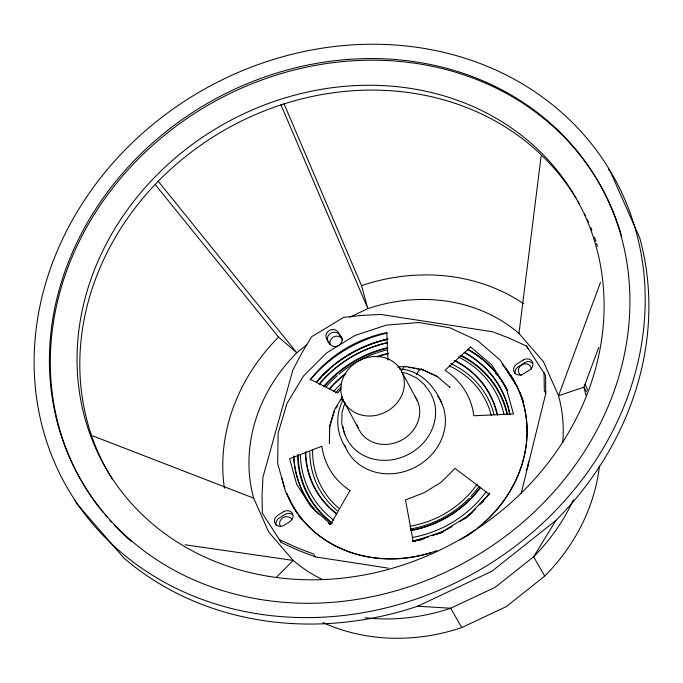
<?xml version="1.0" encoding="UTF-8"?>
<svg xmlns="http://www.w3.org/2000/svg" width="683" height="683" viewBox="0 0 683 683"><rect width="100%" height="100%" fill="white"/><g stroke="black" fill="none" stroke-linecap="round" stroke-linejoin="round"><path stroke-width="1.02" d="M329.556 435.131L329.419 443.301L329.667 425.91L334.414 409.894L342.405 396.627M329.633 430.025L329.684 426.96L334.474 410.807M562.758 442.593A161.683 142.491 -29.8 0 0 558.532 395.73L543.437 361.683L518.986 333.441L541.124 156.091M528.54 461.734L527.737 466.89L526.098 470.587M521.095 493.724L545.794 393.382L545.521 375.334L526.542 346.068L509.86 338.401L492.605 331.759L380.721 314.462L361.341 315.444L343.72 317.339L311.661 336.693L301.741 353.162L292.853 370.075L262.964 477.093L262.05 495.235L262.323 513.283L281.302 542.55L297.984 550.216L315.239 556.858L388.431 568.171M344.975 402.56L341.961 412.72L341.782 424.041L344.744 434.721M600.519 282.335L558.532 395.73L583.914 387.201L598.786 347.365M336.062 408.186L337.65 405.557M340.817 400.315L341.876 398.565M343.301 399.598C334.858 414.461 336.326 433.645 345.769 447.732M608.305 169.239L610.371 171.629L639.706 237.821A314.334 277.025 -29.8 0 1 555.902 520.429L533.628 556.765L495.201 587.286L450.695 608.237A188.602 166.217 -29.8 0 1 365.055 617.765M276.658 577.041L293.195 560.41A161.683 142.491 -29.8 0 0 321.488 579.082M306.641 344.924L296.764 352.769A161.683 142.491 -29.8 0 0 253.658 498.129L268.752 532.177L293.195 560.41L185.059 544.769M555.902 520.429L491.854 571.295L417.68 606.222A314.334 277.025 -29.8 0 1 123.854 558.002L76.325 503.106L75.028 500.187M599.443 465.968A188.602 166.217 -29.8 0 1 544.701 576.102L506.274 606.624L461.768 627.575A188.602 166.217 -29.8 0 1 322.965 622.563M349.739 317.177L367.855 308.639A161.683 142.491 -29.8 0 1 518.986 333.441M397.754 366.993L404.857 366.421M417.68 606.222L450.695 608.237L461.768 627.575M405.207 366.464L421.923 369.307L436.838 376.205L449.977 387.389L449.516 386.988M408.844 367.514L410.825 367.847M412.805 368.188L414.794 368.521M416.775 368.863L418.756 369.204M420.745 369.537L422.726 369.879L437.769 376.828M399.615 369.059C419.695 369.93 434.439 385.656 441.773 403.209M401.51 372.38L406.376 373.208L416.792 378.023L425.244 385.332M92.777 435.882L253.658 498.129M155.528 184.905L278.553 337.095L296.764 352.769L158.089 181.106M342.712 339.63L339.451 334.696A6.668 5.908 -28.4 0 0 330.563 333.321A6.668 5.908 -28.4 0 0 328.19 341.824L329.812 344.292M515.972 384.99L500.221 360.154L477.69 340.655L449.909 327.814L418.79 322.513L386.441 325.108L355.066 335.43L326.807 352.769L303.585 375.94L286.988 403.371L278.143 433.193L277.657 463.373L285.562 491.845L287.893 496.165M586.543 391.803L583.914 387.201A188.602 166.217 -29.8 0 1 585.903 395.269M544.701 576.102L533.628 556.765A188.602 166.217 -29.8 0 0 573.43 499.708M526.542 346.068L528.01 348.791M545.794 393.382L544.325 390.667L544.052 372.619M402.15 372.551A32.588 28.882 -28.4 0 1 367.975 415.99A32.588 28.882 -28.4 0 1 347.664 370.229A32.588 28.882 -28.4 0 1 402.15 372.551L417.501 400.972M343.045 399.965L358.396 428.386M315.239 556.858L313.77 554.144L296.516 547.493L279.834 539.826L281.302 542.55M585.109 384.256L587.687 390.07M284.008 103.714L361.486 285.614L367.855 308.639L280.944 104.781M387.978 360.035L386.766 332.595A116.938 103.637 -28.4 0 0 310.475 379.398L337.692 393.049A77.256 68.462 -28.4 0 1 341.039 389.062M224.4 488.234A188.602 166.217 -29.8 0 1 278.553 337.095M361.486 285.614A188.602 166.217 -29.8 0 1 523.579 303.687M330.043 344.42A6.668 5.874 -29.8 0 1 334.627 336.548A6.668 5.874 -29.8 0 1 342.567 340.014M531.306 369.23A6.668 5.874 -29.8 0 0 531.084 367.693L530.443 366.293A6.668 5.874 -29.8 0 0 520.241 366.079A6.668 5.874 -29.8 0 0 521.581 375.454M280.465 526.311A6.668 5.874 -29.8 0 1 282.839 517.808A6.668 5.874 -29.8 0 1 291.692 519.123M584.554 213.77A271.117 238.93 -29.8 0 1 585.485 215.683M587.303 219.542A271.117 238.93 -29.8 0 1 588.618 222.462M590.71 227.379A271.117 238.93 -29.8 0 1 591.905 230.35M594.509 237.343A271.117 238.93 -29.8 0 1 595.883 241.372M596.541 243.387A271.117 238.93 -29.8 0 1 597.488 246.426M112.473 479.423A271.117 238.93 -29.8 0 1 215.76 135.285A271.117 238.93 -29.8 0 1 573.652 194.416M574.77 196.192A271.117 238.93 -29.8 0 1 575.871 197.985M578.023 201.613A271.117 238.93 -29.8 0 1 579.594 204.371M131.264 541.44A298.616 263.177 -29.8 0 1 114.317 525.184M111.397 522.051A298.616 263.177 -29.8 0 1 109.963 520.455M107.137 517.236A298.616 263.177 -29.8 0 1 105.062 514.794M103.013 512.318A298.616 263.177 -29.8 0 1 101.007 509.825M99.692 508.143A298.616 263.177 -29.8 0 1 222.001 97.498A298.616 263.177 -29.8 0 1 621.837 236.95M425.057 386.006A47.648 42.226 -28.4 0 1 411.26 452.812A47.648 42.226 -28.4 0 1 344.804 434.081M344.181 432.151A47.648 42.226 -28.4 0 1 342.943 426.201M402.535 370.186A11.893 3.074 -87.6 0 1 405.864 367.002M416.297 374.779A11.893 4.149 -72.9 0 1 422.726 369.879M439.937 399.564A52.941 46.914 -28.4 0 1 413.343 468.137A52.941 46.914 -28.4 0 1 344.633 444.889M437.735 396.089A52.941 46.914 -28.4 0 1 438.879 397.796M415.196 396.849A32.588 28.882 -28.4 0 1 400.153 440.868A32.588 28.882 -28.4 0 1 357.115 424.817M510.201 374.54A127.055 112.601 -28.4 0 1 477.058 528.386M475.436 529.641A127.055 112.601 -28.4 0 1 459.855 539.997M436.932 550.592A127.055 112.601 -28.4 0 1 286.664 493.28M502.551 364.466A127.055 112.601 -28.4 0 1 509.006 372.79M515.238 373.874A6.668 5.908 -28.4 0 1 518.269 366.771L524.638 362.733A6.668 5.908 -28.4 0 1 532.492 362.955M449.226 365.892A92.794 82.242 -28.4 0 1 491.299 415.503M477.28 484.093A92.794 82.242 -28.4 0 1 410.065 526.175M339.127 508.468A92.794 82.242 -28.4 0 1 312.601 449.363M335.652 392.904A92.794 82.242 -28.4 0 1 341.167 387.124M450.771 363.646A95.714 84.82 -28.4 0 1 494.159 414.82M479.107 486.39A95.714 84.82 -28.4 0 1 470.672 496.678M469.247 498.163A95.714 84.82 -28.4 0 1 410.372 528.966M337.214 510.696A95.714 84.82 -28.4 0 1 309.826 451.813M333.628 391.513A95.714 84.82 -28.4 0 1 341.585 383.419M519.994 392.546A127.055 112.601 -28.4 0 1 523.733 402.415M301.647 519.575A127.055 112.601 -28.4 0 1 298.539 515.315M297.361 513.573A127.055 112.601 -28.4 0 1 288.491 496.857M310.091 379.97A127.055 112.601 -28.4 0 1 387.389 332.988M507.665 371.757A127.055 112.601 -28.4 0 1 515.255 383.146M516.288 384.99A127.055 112.601 -28.4 0 1 517.279 386.851M316.562 382.309A116.716 103.44 -28.4 0 1 321.232 377.067M322.624 375.616A116.716 103.44 -28.4 0 1 333.031 366.045M336.198 363.518A116.716 103.44 -28.4 0 1 339.46 361.085M341.116 359.907A116.716 103.44 -28.4 0 1 346.196 356.526M347.92 355.45A116.716 103.44 -28.4 0 1 352.317 352.88M354.101 351.899A116.716 103.44 -28.4 0 1 358.635 349.568M359.548 349.124A116.716 103.44 -28.4 0 1 387.27 339.451M467.266 349.252A116.716 103.44 -28.4 0 1 499.375 377.144M504.489 384.999A116.716 103.44 -28.4 0 1 506.982 389.583M495.627 373.328A116.716 103.44 -28.4 0 1 496.985 374.916M504.344 385.041A116.716 103.44 -28.4 0 1 506.991 389.532M502.167 364.141A127.055 112.601 -28.4 0 1 484.204 522.666M472.115 532.381A127.055 112.601 -28.4 0 1 466.976 535.907M431.417 552.684A127.055 112.601 -28.4 0 1 286.621 493.16M284.777 488.208A127.055 112.601 -28.4 0 1 281.874 478.04M292.648 514.743A6.668 5.908 -28.4 0 0 284.794 514.521L279.159 518.09A6.668 5.908 -28.4 0 0 276.137 525.193M454.229 360.615A99.044 87.774 -28.4 0 1 497.002 414.376M480.32 487.252A99.044 87.774 -28.4 0 1 410.859 530.273M336.582 513.539A99.044 87.774 -28.4 0 1 305.762 451.676M329.684 389.003A99.044 87.774 -28.4 0 1 345.837 373.789M377.298 356.893A99.044 87.774 -28.4 0 1 388.729 353.64M455.288 360.701A99.436 88.124 -28.4 0 1 497.565 415.247M480.601 487.372A99.436 88.124 -28.4 0 1 411.183 530.503M336.856 514.197A99.436 88.124 -28.4 0 1 305.369 452.556M329.368 388.747A99.436 88.124 -28.4 0 1 345.589 373.473M377.17 356.509A99.436 88.124 -28.4 0 1 388.653 353.239M458.37 356.944A105.404 93.409 -28.4 0 1 504.02 414.692M486.04 491.837A105.404 93.409 -28.4 0 1 412.566 537.427M333.774 520.139A105.404 93.409 -28.4 0 1 300.392 454.793M326.184 386.757A105.404 93.409 -28.4 0 1 337.308 375.641M338.913 374.267A105.404 93.409 -28.4 0 1 376.512 352.983M377.511 352.641A105.404 93.409 -28.4 0 1 387.654 349.756M459.983 355.408A108.17 95.859 -28.4 0 1 507.127 414.82M489.31 493.126A108.17 95.859 -28.4 0 1 479.697 504.78M475.479 509.031A108.17 95.859 -28.4 0 1 459.847 521.692M452.155 526.516A108.17 95.859 -28.4 0 1 431.98 535.805M428.164 537.086A108.17 95.859 -28.4 0 1 412.6 540.893M332.416 523.033A108.17 95.859 -28.4 0 1 298.147 454.904M324.28 386.552A108.17 95.859 -28.4 0 1 387.859 348.142M461.11 355.331A108.699 96.329 -28.4 0 1 507.589 414.59M489.677 493.28A108.699 96.329 -28.4 0 1 487.773 495.849M483.376 501.262A108.699 96.329 -28.4 0 1 482.053 502.773M472.073 512.677A108.699 96.329 -28.4 0 1 468.214 515.938M465.832 517.816A108.699 96.329 -28.4 0 1 463.398 519.643M443.335 531.536A108.699 96.329 -28.4 0 1 435.874 534.755M424.365 538.614A108.699 96.329 -28.4 0 1 412.592 541.278M331.759 523.127A108.699 96.329 -28.4 0 1 297.583 454.784M323.836 386.185A108.699 96.329 -28.4 0 1 387.739 347.579M464.269 352.479A111.525 98.839 -28.4 0 1 509.714 414.299M467.189 517.116A111.525 98.839 -28.4 0 1 465.55 518.38M443.293 531.826A111.525 98.839 -28.4 0 1 440.45 533.124M420.822 539.886A111.525 98.839 -28.4 0 1 417.808 540.612M415.793 541.047A111.525 98.839 -28.4 0 1 413.778 541.448M330.444 524.416A111.525 98.839 -28.4 0 1 328.813 523.195M319.004 514.521A111.525 98.839 -28.4 0 1 293.827 456.124M319.354 384.256A111.525 98.839 -28.4 0 1 387.252 342.849M464.355 352.291A111.722 99.009 -28.4 0 1 509.885 414.214M330.299 524.527A111.722 99.009 -28.4 0 1 328.668 523.306M315.435 510.935A111.722 99.009 -28.4 0 1 293.622 456.116M319.2 384.119A111.722 99.009 -28.4 0 1 387.201 342.644M316.451 382.002A116.605 103.338 -28.4 0 1 388.072 338.973M467.881 349.465A116.605 103.338 -28.4 0 1 507.145 390.198M316.468 382.13A116.708 103.432 -28.4 0 1 387.176 339.28M468.043 349.559A116.708 103.432 -28.4 0 1 507.341 390.334M350.012 490.479L330.709 524.202L310.756 506.41L296.67 484.204L289.609 458.737L321.924 446.212A77.256 68.462 -28.4 0 0 350.012 490.479M489.105 494.193L468.145 515.896L442.097 531.878L413.181 541.388L405.497 499.93L424.126 492.699L441.09 482.292L455.023 468.384L489.105 494.193M470.672 347.007L444.992 370.288A79.356 70.323 -28.4 0 1 473.84 415.759L513.454 413.941L506.163 387.696L491.64 364.799L470.672 347.007M283.325 511.806L277.691 515.366A6.668 5.908 -28.4 0 0 275.317 523.87A6.668 5.908 -28.4 0 0 284.205 525.244L289.84 521.684A6.668 5.908 -28.4 0 0 292.213 513.181A6.668 5.908 -28.4 0 0 283.325 511.806M523.169 360.018L516.8 364.048A6.668 5.908 -28.4 0 0 514.427 372.551A6.668 5.908 -28.4 0 0 523.315 373.925L529.684 369.896A6.668 5.908 -28.4 0 0 532.066 361.392A6.668 5.908 -28.4 0 0 523.169 360.018M341.244 336.915L337.983 331.972A6.668 5.908 -28.4 0 0 329.095 330.598A6.668 5.908 -28.4 0 0 326.722 339.101L329.974 344.044A6.668 5.908 -28.4 0 0 338.862 345.41A6.668 5.908 -28.4 0 0 341.244 336.915M255.852 613.53A314.334 277.025 -29.8 0 0 636.018 231.375A314.334 277.025 -29.8 0 0 127.098 147.861A314.334 277.025 -29.8 0 0 255.852 613.53M260.044 599.401A298.616 263.177 -29.8 0 0 621.197 236.352A298.616 263.177 -29.8 0 0 137.718 157.013A298.616 263.177 -29.8 0 0 260.044 599.401M268.299 576.281A271.117 238.93 -29.8 0 0 596.191 246.674A271.117 238.93 -29.8 0 0 157.244 174.643A271.117 238.93 -29.8 0 0 268.299 576.281"/></g></svg>
